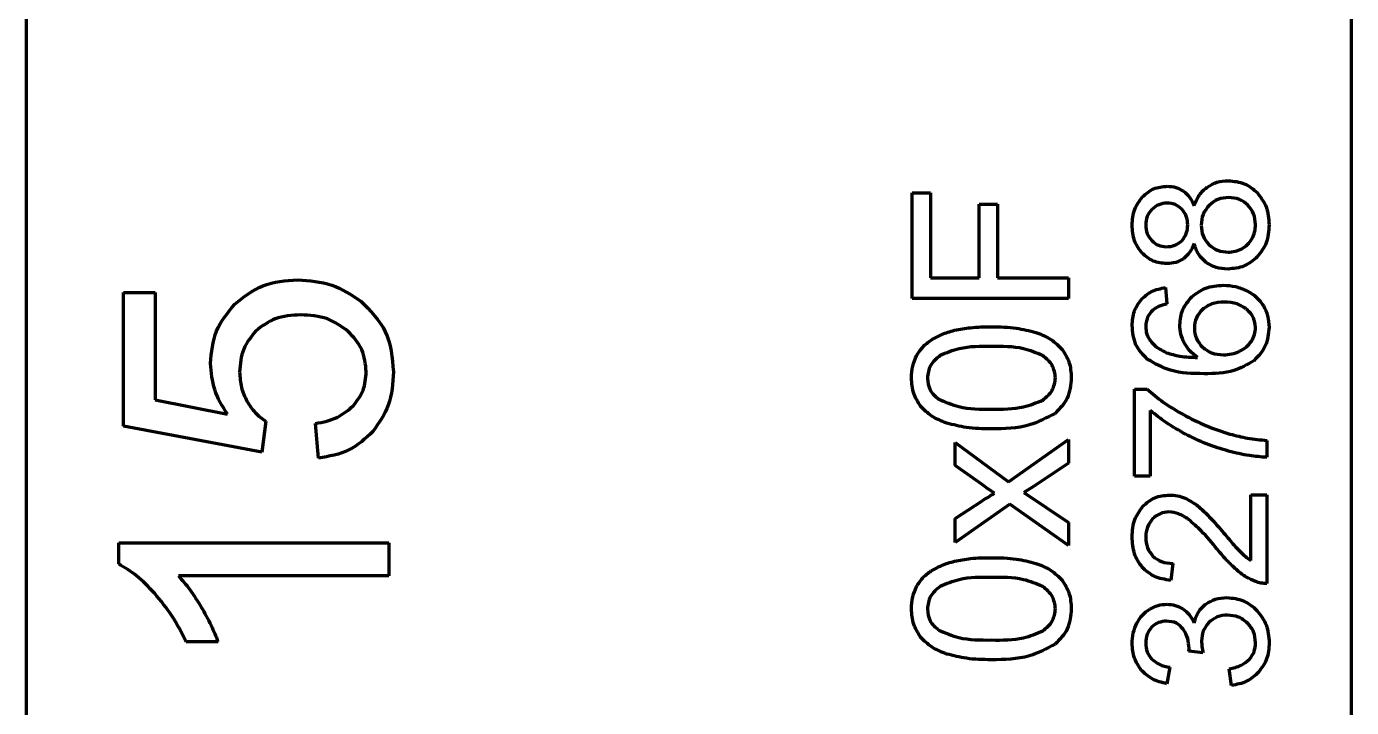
# Model space of a CAD drawing. Header units: millimetres. Extents: x 0 to 1189, y 0 to 841.
# Drawn here: x 372.85 to 402.85, y 384.87 to 400.29 of the extents above; entities that cross this region are included whole.
import ezdxf

# ---------------------------------------------------------------- set-up
doc = ezdxf.new("R2010")
doc.units = ezdxf.units.MM
doc.header["$LTSCALE"] = 0.75
doc.layers.add('Visible', color=7, linetype='Continuous', lineweight=70)

msp = doc.modelspace()

# ---------------------------------------------------------------- linework, layer by layer
at = {"layer": 'Visible', "extrusion": (-1e-16, -1, 0)}
for p, q in [((372.852, 123.899), (372.852, 673.232)), ((402.852, 123.899), (402.852, 673.232)), ((392.903, 394.135), (392.903, 396.526)), ((392.903, 396.526), (393.322, 396.526)), ((393.322, 396.526), (393.322, 394.604)), ((394.419, 394.604), (394.419, 396.267)), ((394.419, 396.267), (394.837, 396.267)), ((394.837, 396.267), (394.837, 394.604)), ((393.322, 394.604), (394.419, 394.604)), ((394.837, 394.604), (396.447, 394.604)), ((396.447, 394.604), (396.447, 394.135)), ((375.048, 391.24), (375.048, 394.269)), ((375.048, 394.269), (375.763, 394.269)), ((375.763, 394.269), (375.763, 391.838)), ((398.642, 394.38), (398.671, 394.009)), ((396.447, 394.135), (392.903, 394.135)), ((375.763, 391.838), (377.4, 391.51)), ((397.938, 390.111), (397.938, 392.077)), ((397.938, 392.077), (398.228, 392.077)), ((398.296, 391.598), (398.296, 390.111)), ((378.177, 390.65), (375.048, 391.24)), ((378.268, 391.352), (378.177, 390.65)), ((379.461, 390.517), (379.394, 391.302)), ((395.089, 389.984), (396.447, 390.939)), ((396.447, 390.939), (396.447, 390.405)), ((400.935, 390.919), (400.935, 390.536)), ((393.88, 390.352), (393.88, 390.871)), ((393.88, 390.871), (395.089, 389.984)), ((394.487, 389.919), (393.88, 390.352)), ((396.447, 390.405), (395.65, 389.878)), ((398.296, 390.111), (397.938, 390.111)), ((395.65, 389.878), (395.434, 389.738)), ((395.434, 389.738), (396.447, 389.063)), ((393.88, 389.15), (394.482, 389.544)), ((395.113, 389.474), (393.88, 388.606)), ((396.447, 388.536), (395.113, 389.474)), ((400.576, 388.197), (400.576, 389.686)), ((400.576, 389.686), (400.935, 389.686)), ((400.935, 389.686), (400.935, 387.68)), ((393.88, 388.606), (393.88, 389.15)), ((396.447, 389.063), (396.447, 388.536)), ((374.94, 388.12), (374.94, 388.602)), ((374.94, 388.602), (381.056, 388.602)), ((381.056, 388.602), (381.056, 387.854)), ((398.804, 388.133), (398.764, 387.75)), ((381.056, 387.854), (376.291, 387.854)), ((377.192, 386.358), (376.469, 386.358)), ((399.497, 386.106), (399.17, 386.147)), ((398.739, 385.78), (398.673, 385.408)), ((400.133, 385.37), (400.083, 385.743))]:
    msp.add_line(p, q, dxfattribs=at)
at = {"layer": 'Visible'}
for points, knots in [([(398.117, 396.434), (398.198, 396.505), (398.359, 396.646), (398.573, 396.666), (398.679, 396.676)], [0, 0, 0, 0, 0.03139815, 0.06261775, 0.06261775, 0.06261775, 0.06261775]), ([(398.679, 396.676), (398.747, 396.672), (398.878, 396.664), (398.992, 396.598), (399.047, 396.566)], [0, 0, 0, 0, 0.01994628, 0.03887671, 0.03887671, 0.03887671, 0.03887671]), ([(399.288, 396.229), (399.322, 396.315), (399.386, 396.481), (399.519, 396.599), (399.582, 396.655)], [0, 0, 0, 0, 0.02734896, 0.05241179, 0.05241179, 0.05241179, 0.05241179]), ([(399.582, 396.655), (399.655, 396.697), (399.804, 396.785), (399.977, 396.795), (400.067, 396.801)], [0, 0, 0, 0, 0.02481162, 0.05126395, 0.05126395, 0.05126395, 0.05126395]), ([(400.067, 396.801), (400.191, 396.789), (400.439, 396.767), (400.627, 396.606), (400.721, 396.525)], [0, 0, 0, 0, 0.03648558, 0.07259567, 0.07259567, 0.07259567, 0.07259567]), ([(397.886, 395.794), (397.894, 395.918), (397.908, 396.155), (398.05, 396.344), (398.117, 396.434)], [0, 0, 0, 0, 0.03634299, 0.06936448, 0.06936448, 0.06936448, 0.06936448]), ([(399.047, 396.566), (399.097, 396.522), (399.203, 396.429), (399.259, 396.298), (399.288, 396.229)], [0, 0, 0, 0, 0.01966084, 0.04188171, 0.04188171, 0.04188171, 0.04188171]), ([(400.071, 396.42), (399.986, 396.413), (399.818, 396.399), (399.689, 396.293), (399.626, 396.24)], [0, 0, 0, 0, 0.02499863, 0.04903833, 0.04903833, 0.04903833, 0.04903833]), ([(400.508, 396.246), (400.446, 396.296), (400.319, 396.4), (400.155, 396.413), (400.071, 396.42)], [0, 0, 0, 0, 0.02347934, 0.04804731, 0.04804731, 0.04804731, 0.04804731]), ([(400.721, 396.525), (400.799, 396.423), (400.96, 396.209), (400.978, 395.941), (400.986, 395.8)], [0, 0, 0, 0, 0.03758442, 0.07871515, 0.07871515, 0.07871515, 0.07871515]), ([(398.332, 396.151), (398.292, 396.101), (398.209, 395.997), (398.198, 395.865), (398.193, 395.798)], [0, 0, 0, 0, 0.01906374, 0.03876677, 0.03876677, 0.03876677, 0.03876677]), ([(398.677, 396.293), (398.612, 396.288), (398.482, 396.276), (398.382, 396.193), (398.332, 396.151)], [0, 0, 0, 0, 0.01920318, 0.03809527, 0.03809527, 0.03809527, 0.03809527]), ([(399.01, 396.156), (398.962, 396.196), (398.865, 396.276), (398.74, 396.288), (398.677, 396.293)], [0, 0, 0, 0, 0.01828937, 0.03676101, 0.03676101, 0.03676101, 0.03676101]), ([(399.145, 395.802), (399.14, 395.87), (399.131, 396.002), (399.049, 396.105), (399.01, 396.156)], [0, 0, 0, 0, 0.01988893, 0.03860943, 0.03860943, 0.03860943, 0.03860943]), ([(399.626, 396.24), (399.574, 396.176), (399.47, 396.045), (399.456, 395.877), (399.45, 395.792)], [0, 0, 0, 0, 0.02410481, 0.04916607, 0.04916607, 0.04916607, 0.04916607]), ([(400.68, 395.804), (400.673, 395.889), (400.661, 396.054), (400.558, 396.183), (400.508, 396.246)], [0, 0, 0, 0, 0.02476288, 0.04832931, 0.04832931, 0.04832931, 0.04832931]), ([(398.112, 395.16), (398.046, 395.249), (397.907, 395.437), (397.893, 395.671), (397.886, 395.794)], [0, 0, 0, 0, 0.03250957, 0.06857658, 0.06857658, 0.06857658, 0.06857658]), ([(398.193, 395.798), (398.198, 395.731), (398.208, 395.599), (398.289, 395.495), (398.329, 395.444)], [0, 0, 0, 0, 0.0198168, 0.03873165, 0.03873165, 0.03873165, 0.03873165]), ([(399.009, 395.442), (399.048, 395.493), (399.131, 395.599), (399.14, 395.733), (399.145, 395.802)], [0, 0, 0, 0, 0.01895835, 0.03933655, 0.03933655, 0.03933655, 0.03933655]), ([(399.45, 395.792), (399.456, 395.709), (399.469, 395.545), (399.573, 395.418), (399.624, 395.356)], [0, 0, 0, 0, 0.02444069, 0.04794143, 0.04794143, 0.04794143, 0.04794143]), ([(400.598, 395.483), (400.622, 395.534), (400.67, 395.636), (400.677, 395.748), (400.68, 395.804)], [0, 0, 0, 0, 0.01665297, 0.03339873, 0.03339873, 0.03339873, 0.03339873]), ([(400.986, 395.8), (400.977, 395.66), (400.96, 395.391), (400.798, 395.178), (400.72, 395.075)], [0, 0, 0, 0, 0.04113491, 0.07876054, 0.07876054, 0.07876054, 0.07876054]), ([(398.329, 395.444), (398.377, 395.403), (398.471, 395.322), (398.595, 395.309), (398.656, 395.303)], [0, 0, 0, 0, 0.01835837, 0.0364128, 0.0364128, 0.0364128, 0.0364128]), ([(398.656, 395.303), (398.724, 395.308), (398.856, 395.318), (398.959, 395.402), (399.009, 395.442)], [0, 0, 0, 0, 0.01987683, 0.03866025, 0.03866025, 0.03866025, 0.03866025]), ([(400.367, 395.259), (400.414, 395.287), (400.509, 395.344), (400.568, 395.437), (400.598, 395.483)], [0, 0, 0, 0, 0.01622725, 0.0326044, 0.0326044, 0.0326044, 0.0326044]), ([(398.669, 394.922), (398.563, 394.932), (398.352, 394.952), (398.192, 395.091), (398.112, 395.16)], [0, 0, 0, 0, 0.03107263, 0.06197427, 0.06197427, 0.06197427, 0.06197427]), ([(399.288, 395.378), (399.259, 395.307), (399.204, 395.174), (399.096, 395.079), (399.046, 395.034)], [0, 0, 0, 0, 0.02266995, 0.04255108, 0.04255108, 0.04255108, 0.04255108]), ([(399.56, 394.95), (399.499, 395.007), (399.371, 395.125), (399.316, 395.292), (399.288, 395.378)], [0, 0, 0, 0, 0.02476946, 0.05146119, 0.05146119, 0.05146119, 0.05146119]), ([(399.624, 395.356), (399.686, 395.306), (399.813, 395.203), (399.976, 395.19), (400.059, 395.183)], [0, 0, 0, 0, 0.02347937, 0.047788, 0.047788, 0.047788, 0.047788]), ([(400.059, 395.183), (400.112, 395.186), (400.219, 395.193), (400.317, 395.237), (400.367, 395.259)], [0, 0, 0, 0, 0.01580189, 0.03199742, 0.03199742, 0.03199742, 0.03199742]), ([(399.046, 395.034), (398.99, 395.001), (398.873, 394.934), (398.739, 394.926), (398.669, 394.922)], [0, 0, 0, 0, 0.01922046, 0.03981136, 0.03981136, 0.03981136, 0.03981136]), ([(400.057, 394.8), (399.963, 394.805), (399.786, 394.815), (399.633, 394.906), (399.56, 394.95)], [0, 0, 0, 0, 0.02746662, 0.05253248, 0.05253248, 0.05253248, 0.05253248]), ([(400.72, 395.075), (400.625, 394.995), (400.434, 394.833), (400.183, 394.811), (400.057, 394.8)], [0, 0, 0, 0, 0.03634401, 0.07346538, 0.07346538, 0.07346538, 0.07346538]), ([(377.57, 394.007), (377.772, 394.167), (378.188, 394.497), (378.718, 394.536), (378.991, 394.556)], [0, 0, 0, 0, 0.0753702, 0.1554966, 0.1554966, 0.1554966, 0.1554966]), ([(378.991, 394.556), (379.256, 394.537), (379.774, 394.501), (380.208, 394.214), (380.421, 394.074)], [0, 0, 0, 0, 0.0780111, 0.1531361, 0.1531361, 0.1531361, 0.1531361]), ([(398.087, 394.105), (398.163, 394.174), (398.321, 394.318), (398.532, 394.359), (398.642, 394.38)], [0, 0, 0, 0, 0.03012022, 0.06299987, 0.06299987, 0.06299987, 0.06299987]), ([(399.239, 394.171), (399.34, 394.248), (399.55, 394.407), (399.812, 394.424), (399.949, 394.433)], [0, 0, 0, 0, 0.03708767, 0.07710738, 0.07710738, 0.07710738, 0.07710738]), ([(399.949, 394.433), (400.042, 394.428), (400.226, 394.419), (400.396, 394.346), (400.48, 394.31)], [0, 0, 0, 0, 0.02774297, 0.05491509, 0.05491509, 0.05491509, 0.05491509]), ([(400.48, 394.31), (400.557, 394.266), (400.706, 394.18), (400.807, 394.04), (400.856, 393.972)], [0, 0, 0, 0, 0.02614356, 0.0511133, 0.0511133, 0.0511133, 0.0511133]), ([(377.018, 392.661), (377.04, 392.916), (377.085, 393.422), (377.409, 393.813), (377.57, 394.007)], [0, 0, 0, 0, 0.0748294, 0.1486421, 0.1486421, 0.1486421, 0.1486421]), ([(380.421, 394.074), (380.636, 393.857), (381.077, 393.415), (381.132, 392.792), (381.16, 392.474)], [0, 0, 0, 0, 0.0887531, 0.1813013, 0.1813013, 0.1813013, 0.1813013]), ([(397.886, 393.518), (397.893, 393.63), (397.906, 393.845), (398.028, 394.021), (398.087, 394.105)], [0, 0, 0, 0, 0.03297841, 0.06313392, 0.06313392, 0.06313392, 0.06313392]), ([(398.671, 394.009), (398.606, 393.993), (398.491, 393.965), (398.394, 393.897), (398.352, 393.868)], [0, 0, 0, 0, 0.01987946, 0.03513716, 0.03513716, 0.03513716, 0.03513716]), ([(398.965, 393.537), (398.977, 393.656), (399, 393.897), (399.159, 394.08), (399.239, 394.171)], [0, 0, 0, 0, 0.0351848, 0.07072096, 0.07072096, 0.07072096, 0.07072096]), ([(399.972, 394.052), (399.875, 394.047), (399.693, 394.038), (399.545, 393.933), (399.476, 393.885)], [0, 0, 0, 0, 0.02845171, 0.05332952, 0.05332952, 0.05332952, 0.05332952]), ([(400.489, 393.882), (400.417, 393.932), (400.261, 394.038), (400.072, 394.047), (399.972, 394.052)], [0, 0, 0, 0, 0.02583014, 0.05544198, 0.05544198, 0.05544198, 0.05544198]), ([(400.856, 393.972), (400.894, 393.896), (400.972, 393.743), (400.981, 393.571), (400.986, 393.483)], [0, 0, 0, 0, 0.02498523, 0.05107849, 0.05107849, 0.05107849, 0.05107849]), ([(379.058, 393.762), (378.86, 393.751), (378.487, 393.73), (378.188, 393.507), (378.048, 393.403)], [0, 0, 0, 0, 0.0579358, 0.1093071, 0.1093071, 0.1093071, 0.1093071]), ([(380.138, 393.388), (379.986, 393.497), (379.664, 393.728), (379.267, 393.75), (379.058, 393.762)], [0, 0, 0, 0, 0.0550472, 0.116426, 0.116426, 0.116426, 0.116426]), ([(398.352, 393.868), (398.305, 393.815), (398.212, 393.707), (398.199, 393.566), (398.193, 393.495)], [0, 0, 0, 0, 0.02068734, 0.0414735, 0.0414735, 0.0414735, 0.0414735]), ([(399.476, 393.885), (399.423, 393.825), (399.316, 393.704), (399.302, 393.543), (399.294, 393.462)], [0, 0, 0, 0, 0.02332058, 0.04705666, 0.04705666, 0.04705666, 0.04705666]), ([(400.68, 393.477), (400.671, 393.553), (400.654, 393.71), (400.545, 393.824), (400.489, 393.882)], [0, 0, 0, 0, 0.02246438, 0.04595184, 0.04595184, 0.04595184, 0.04595184]), ([(378.048, 393.403), (377.94, 393.271), (377.717, 392.997), (377.692, 392.644), (377.678, 392.462)], [0, 0, 0, 0, 0.0499126, 0.1033311, 0.1033311, 0.1033311, 0.1033311]), ([(380.545, 392.474), (380.528, 392.648), (380.493, 392.997), (380.257, 393.257), (380.138, 393.388)], [0, 0, 0, 0, 0.0508883, 0.102454, 0.102454, 0.102454, 0.102454]), ([(393.335, 393.192), (393.413, 393.237), (393.58, 393.332), (393.764, 393.384), (393.862, 393.412)], [0, 0, 0, 0, 0.02705955, 0.05729505, 0.05729505, 0.05729505, 0.05729505]), ([(393.862, 393.412), (393.983, 393.435), (394.26, 393.488), (394.541, 393.491), (394.7, 393.492)], [0, 0, 0, 0, 0.03696178, 0.08429648, 0.08429648, 0.08429648, 0.08429648]), ([(394.7, 393.492), (394.888, 393.489), (395.229, 393.485), (395.559, 393.401), (395.706, 393.364)], [0, 0, 0, 0, 0.0564493, 0.10181, 0.10181, 0.10181, 0.10181]), ([(395.706, 393.364), (395.825, 393.318), (396.049, 393.232), (396.219, 393.061), (396.299, 392.981)], [0, 0, 0, 0, 0.03753988, 0.07125827, 0.07125827, 0.07125827, 0.07125827]), ([(398.234, 392.754), (398.132, 392.858), (397.925, 393.071), (397.899, 393.367), (397.886, 393.518)], [0, 0, 0, 0, 0.04230119, 0.08630007, 0.08630007, 0.08630007, 0.08630007]), ([(398.193, 393.495), (398.196, 393.438), (398.204, 393.326), (398.263, 393.23), (398.292, 393.182)], [0, 0, 0, 0, 0.01690771, 0.03325625, 0.03325625, 0.03325625, 0.03325625]), ([(399.064, 393.129), (399.035, 393.194), (398.978, 393.324), (398.969, 393.466), (398.965, 393.537)], [0, 0, 0, 0, 0.02128291, 0.04229661, 0.04229661, 0.04229661, 0.04229661]), ([(399.294, 393.462), (399.302, 393.381), (399.317, 393.219), (399.423, 393.095), (399.476, 393.033)], [0, 0, 0, 0, 0.02378698, 0.04757266, 0.04757266, 0.04757266, 0.04757266]), ([(400.588, 393.168), (400.615, 393.217), (400.667, 393.313), (400.676, 393.423), (400.68, 393.477)], [0, 0, 0, 0, 0.01657704, 0.03253626, 0.03253626, 0.03253626, 0.03253626]), ([(400.986, 393.483), (400.973, 393.335), (400.945, 393.042), (400.744, 392.829), (400.644, 392.723)], [0, 0, 0, 0, 0.04316121, 0.08555253, 0.08555253, 0.08555253, 0.08555253]), ([(393.004, 392.837), (393.047, 392.906), (393.134, 393.046), (393.267, 393.143), (393.335, 393.192)], [0, 0, 0, 0, 0.02413348, 0.04898112, 0.04898112, 0.04898112, 0.04898112]), ([(394.7, 393.045), (394.453, 393.047), (394.05, 393.051), (393.68, 392.899), (393.537, 392.84)], [0, 0, 0, 0, 0.0730065, 0.1190832, 0.1190832, 0.1190832, 0.1190832]), ([(395.86, 392.84), (395.716, 392.899), (395.347, 393.051), (394.945, 393.047), (394.7, 393.045)], [0, 0, 0, 0, 0.0461337, 0.1188387, 0.1188387, 0.1188387, 0.1188387]), ([(398.292, 393.182), (398.342, 393.126), (398.447, 393.007), (398.591, 392.94), (398.667, 392.905)], [0, 0, 0, 0, 0.02229676, 0.04709502, 0.04709502, 0.04709502, 0.04709502]), ([(399.369, 392.799), (399.306, 392.846), (399.182, 392.936), (399.103, 393.066), (399.064, 393.129)], [0, 0, 0, 0, 0.02330239, 0.0452365, 0.0452365, 0.0452365, 0.0452365]), ([(399.476, 393.033), (399.543, 392.982), (399.683, 392.875), (399.859, 392.863), (399.951, 392.857)], [0, 0, 0, 0, 0.02475822, 0.05170761, 0.05170761, 0.05170761, 0.05170761]), ([(400.32, 392.939), (400.374, 392.968), (400.48, 393.025), (400.553, 393.121), (400.588, 393.168)], [0, 0, 0, 0, 0.01835065, 0.03563978, 0.03563978, 0.03563978, 0.03563978]), ([(392.889, 392.336), (392.893, 392.427), (392.9, 392.601), (392.97, 392.76), (393.004, 392.837)], [0, 0, 0, 0, 0.02692746, 0.05173875, 0.05173875, 0.05173875, 0.05173875]), ([(393.537, 392.84), (393.453, 392.771), (393.292, 392.637), (393.263, 392.43), (393.249, 392.332)], [0, 0, 0, 0, 0.03148982, 0.06035275, 0.06035275, 0.06035275, 0.06035275]), ([(396.15, 392.336), (396.136, 392.434), (396.106, 392.639), (395.944, 392.771), (395.86, 392.84)], [0, 0, 0, 0, 0.02852723, 0.06005392, 0.06005392, 0.06005392, 0.06005392]), ([(396.299, 392.981), (396.36, 392.887), (396.487, 392.692), (396.501, 392.458), (396.508, 392.336)], [0, 0, 0, 0, 0.03284543, 0.06879529, 0.06879529, 0.06879529, 0.06879529]), ([(399.514, 392.429), (399.254, 392.433), (398.799, 392.439), (398.404, 392.659), (398.234, 392.754)], [0, 0, 0, 0, 0.0764424, 0.1338627, 0.1338627, 0.1338627, 0.1338627]), ([(398.667, 392.905), (398.766, 392.875), (398.994, 392.807), (399.233, 392.802), (399.369, 392.799)], [0, 0, 0, 0, 0.03085547, 0.07129031, 0.07129031, 0.07129031, 0.07129031]), ([(400.644, 392.723), (400.496, 392.637), (400.149, 392.437), (399.745, 392.432), (399.514, 392.429)], [0, 0, 0, 0, 0.050459, 0.1184528, 0.1184528, 0.1184528, 0.1184528]), ([(399.951, 392.857), (400.014, 392.861), (400.142, 392.868), (400.26, 392.915), (400.32, 392.939)], [0, 0, 0, 0, 0.01895755, 0.03799199, 0.03799199, 0.03799199, 0.03799199]), ([(377.4, 391.51), (377.288, 391.692), (377.072, 392.047), (377.035, 392.46), (377.018, 392.661)], [0, 0, 0, 0, 0.0630867, 0.1227538, 0.1227538, 0.1227538, 0.1227538]), ([(377.678, 392.462), (377.685, 392.345), (377.697, 392.117), (377.795, 391.91), (377.842, 391.809)], [0, 0, 0, 0, 0.03462642, 0.06784203, 0.06784203, 0.06784203, 0.06784203]), ([(380.256, 391.708), (380.341, 391.82), (380.511, 392.047), (380.534, 392.331), (380.545, 392.474)], [0, 0, 0, 0, 0.04120797, 0.08343144, 0.08343144, 0.08343144, 0.08343144]), ([(381.16, 392.474), (381.145, 392.214), (381.115, 391.718), (380.83, 391.311), (380.695, 391.118)], [0, 0, 0, 0, 0.0763563, 0.1459379, 0.1459379, 0.1459379, 0.1459379]), ([(393.097, 391.695), (393.036, 391.788), (392.909, 391.982), (392.896, 392.215), (392.889, 392.336)], [0, 0, 0, 0, 0.03274909, 0.06851516, 0.06851516, 0.06851516, 0.06851516]), ([(393.249, 392.332), (393.26, 392.236), (393.282, 392.044), (393.429, 391.917), (393.503, 391.853)], [0, 0, 0, 0, 0.02769224, 0.05597181, 0.05597181, 0.05597181, 0.05597181]), ([(395.861, 391.832), (395.945, 391.902), (396.106, 392.034), (396.136, 392.239), (396.15, 392.336)], [0, 0, 0, 0, 0.03146419, 0.05998375, 0.05998375, 0.05998375, 0.05998375]), ([(396.508, 392.336), (396.494, 392.176), (396.467, 391.863), (396.248, 391.64), (396.14, 391.531)], [0, 0, 0, 0, 0.04666469, 0.09101807, 0.09101807, 0.09101807, 0.09101807]), ([(377.842, 391.809), (377.9, 391.718), (378.014, 391.539), (378.185, 391.414), (378.268, 391.352)], [0, 0, 0, 0, 0.03209069, 0.06295947, 0.06295947, 0.06295947, 0.06295947]), ([(393.503, 391.853), (393.655, 391.788), (394.035, 391.625), (394.45, 391.627), (394.7, 391.628)], [0, 0, 0, 0, 0.0491003, 0.1228677, 0.1228677, 0.1228677, 0.1228677]), ([(394.7, 391.628), (394.946, 391.626), (395.348, 391.622), (395.718, 391.773), (395.861, 391.832)], [0, 0, 0, 0, 0.0728558, 0.1189609, 0.1189609, 0.1189609, 0.1189609]), ([(398.228, 392.077), (398.345, 391.977), (398.6, 391.76), (398.891, 391.592), (399.048, 391.502)], [0, 0, 0, 0, 0.0460916, 0.1003307, 0.1003307, 0.1003307, 0.1003307]), ([(379.394, 391.302), (379.569, 391.336), (379.892, 391.399), (380.142, 391.61), (380.256, 391.708)], [0, 0, 0, 0, 0.05227186, 0.09668505, 0.09668505, 0.09668505, 0.09668505]), ([(393.688, 391.31), (393.57, 391.356), (393.345, 391.443), (393.176, 391.614), (393.097, 391.695)], [0, 0, 0, 0, 0.03755124, 0.07122186, 0.07122186, 0.07122186, 0.07122186]), ([(396.14, 391.531), (395.95, 391.43), (395.503, 391.19), (394.993, 391.184), (394.7, 391.181)], [0, 0, 0, 0, 0.063809, 0.1501974, 0.1501974, 0.1501974, 0.1501974]), ([(399.09, 391.063), (398.943, 391.145), (398.663, 391.301), (398.414, 391.503), (398.296, 391.598)], [0, 0, 0, 0, 0.05058777, 0.09594167, 0.09594167, 0.09594167, 0.09594167]), ([(399.048, 391.502), (399.219, 391.413), (399.557, 391.236), (399.92, 391.119), (400.1, 391.062)], [0, 0, 0, 0, 0.0576952, 0.1142322, 0.1142322, 0.1142322, 0.1142322]), ([(394.7, 391.181), (394.509, 391.183), (394.167, 391.188), (393.835, 391.273), (393.688, 391.31)], [0, 0, 0, 0, 0.0568131, 0.1023112, 0.1023112, 0.1023112, 0.1023112]), ([(380.695, 391.118), (380.524, 390.961), (380.173, 390.639), (379.702, 390.558), (379.461, 390.517)], [0, 0, 0, 0, 0.0680713, 0.1398476, 0.1398476, 0.1398476, 0.1398476]), ([(400.069, 390.676), (399.901, 390.726), (399.564, 390.827), (399.249, 390.984), (399.09, 391.063)], [0, 0, 0, 0, 0.0524607, 0.1053832, 0.1053832, 0.1053832, 0.1053832]), ([(400.1, 391.062), (400.232, 391.028), (400.507, 390.957), (400.789, 390.932), (400.935, 390.919)], [0, 0, 0, 0, 0.04095867, 0.08480396, 0.08480396, 0.08480396, 0.08480396]), ([(400.935, 390.536), (400.802, 390.545), (400.51, 390.565), (400.225, 390.637), (400.069, 390.676)], [0, 0, 0, 0, 0.03974288, 0.08786137, 0.08786137, 0.08786137, 0.08786137]), ([(394.482, 389.544), (394.534, 389.578), (394.629, 389.639), (394.726, 389.697), (394.77, 389.723)], [0, 0, 0, 0, 0.01869445, 0.03387931, 0.03387931, 0.03387931, 0.03387931]), ([(394.77, 389.723), (394.719, 389.757), (394.624, 389.821), (394.531, 389.887), (394.487, 389.919)], [0, 0, 0, 0, 0.01818785, 0.03440349, 0.03440349, 0.03440349, 0.03440349]), ([(397.886, 388.736), (397.893, 388.871), (397.907, 389.126), (398.058, 389.331), (398.128, 389.428)], [0, 0, 0, 0, 0.03960956, 0.07471134, 0.07471134, 0.07471134, 0.07471134]), ([(398.128, 389.428), (398.214, 389.502), (398.387, 389.651), (398.615, 389.672), (398.729, 389.682)], [0, 0, 0, 0, 0.03318338, 0.06672384, 0.06672384, 0.06672384, 0.06672384]), ([(398.729, 389.682), (398.79, 389.679), (398.913, 389.672), (399.029, 389.63), (399.087, 389.608)], [0, 0, 0, 0, 0.01816613, 0.03678526, 0.03678526, 0.03678526, 0.03678526]), ([(399.087, 389.608), (399.149, 389.577), (399.283, 389.51), (399.397, 389.413), (399.458, 389.36)], [0, 0, 0, 0, 0.02061182, 0.0447186, 0.0447186, 0.0447186, 0.0447186]), ([(398.347, 389.141), (398.302, 389.082), (398.21, 388.96), (398.2, 388.807), (398.195, 388.728)], [0, 0, 0, 0, 0.02152815, 0.04490671, 0.04490671, 0.04490671, 0.04490671]), ([(398.721, 389.299), (398.65, 389.293), (398.508, 389.28), (398.401, 389.187), (398.347, 389.141)], [0, 0, 0, 0, 0.0208066, 0.04151272, 0.04151272, 0.04151272, 0.04151272]), ([(399.169, 389.125), (399.095, 389.176), (398.958, 389.269), (398.795, 389.29), (398.721, 389.299)], [0, 0, 0, 0, 0.02650133, 0.04870381, 0.04870381, 0.04870381, 0.04870381]), ([(399.812, 388.456), (399.695, 388.599), (399.498, 388.839), (399.264, 389.042), (399.169, 389.125)], [0, 0, 0, 0, 0.05516415, 0.09293459, 0.09293459, 0.09293459, 0.09293459]), ([(399.458, 389.36), (399.536, 389.285), (399.724, 389.102), (399.893, 388.902), (399.992, 388.786)], [0, 0, 0, 0, 0.03260303, 0.07851533, 0.07851533, 0.07851533, 0.07851533]), ([(398.111, 388.046), (398.045, 388.143), (397.905, 388.351), (397.893, 388.602), (397.886, 388.736)], [0, 0, 0, 0, 0.03448185, 0.07377024, 0.07377024, 0.07377024, 0.07377024]), ([(398.195, 388.728), (398.2, 388.644), (398.21, 388.483), (398.309, 388.357), (398.356, 388.297)], [0, 0, 0, 0, 0.02456598, 0.04697134, 0.04697134, 0.04697134, 0.04697134]), ([(399.992, 388.786), (400.07, 388.693), (400.193, 388.545), (400.325, 388.406), (400.374, 388.355)], [0, 0, 0, 0, 0.03629636, 0.05759702, 0.05759702, 0.05759702, 0.05759702]), ([(393.862, 388.183), (393.983, 388.206), (394.26, 388.259), (394.541, 388.262), (394.7, 388.263)], [0, 0, 0, 0, 0.03696178, 0.08429648, 0.08429648, 0.08429648, 0.08429648]), ([(394.7, 388.263), (394.888, 388.26), (395.229, 388.256), (395.559, 388.172), (395.706, 388.135)], [0, 0, 0, 0, 0.0564493, 0.10181, 0.10181, 0.10181, 0.10181]), ([(398.356, 388.297), (398.418, 388.25), (398.549, 388.149), (398.715, 388.139), (398.804, 388.133)], [0, 0, 0, 0, 0.0227825, 0.04859979, 0.04859979, 0.04859979, 0.04859979]), ([(400.272, 387.969), (400.199, 388.036), (400.035, 388.188), (399.892, 388.36), (399.812, 388.456)], [0, 0, 0, 0, 0.02975266, 0.06709217, 0.06709217, 0.06709217, 0.06709217]), ([(400.374, 388.355), (400.407, 388.325), (400.471, 388.267), (400.542, 388.22), (400.576, 388.197)], [0, 0, 0, 0, 0.01330724, 0.0256381, 0.0256381, 0.0256381, 0.0256381]), ([(375.755, 387.455), (375.623, 387.596), (375.382, 387.855), (375.078, 388.037), (374.94, 388.12)], [0, 0, 0, 0, 0.0575918, 0.1055894, 0.1055894, 0.1055894, 0.1055894]), ([(393.004, 387.608), (393.047, 387.677), (393.134, 387.817), (393.267, 387.914), (393.335, 387.963)], [0, 0, 0, 0, 0.02413349, 0.04898112, 0.04898112, 0.04898112, 0.04898112]), ([(393.335, 387.963), (393.413, 388.008), (393.58, 388.103), (393.764, 388.155), (393.862, 388.183)], [0, 0, 0, 0, 0.02705958, 0.05729507, 0.05729507, 0.05729507, 0.05729507]), ([(395.706, 388.135), (395.825, 388.089), (396.049, 388.003), (396.219, 387.832), (396.299, 387.752)], [0, 0, 0, 0, 0.03753988, 0.07125828, 0.07125828, 0.07125828, 0.07125828]), ([(398.764, 387.75), (398.633, 387.769), (398.385, 387.805), (398.198, 387.969), (398.111, 388.046)], [0, 0, 0, 0, 0.03891673, 0.0731225, 0.0731225, 0.0731225, 0.0731225]), ([(400.676, 387.723), (400.606, 387.754), (400.461, 387.818), (400.337, 387.917), (400.272, 387.969)], [0, 0, 0, 0, 0.02265836, 0.04743641, 0.04743641, 0.04743641, 0.04743641]), ([(376.291, 387.854), (376.379, 387.752), (376.572, 387.531), (376.724, 387.28), (376.806, 387.145)], [0, 0, 0, 0, 0.04047163, 0.08773694, 0.08773694, 0.08773694, 0.08773694]), ([(392.889, 387.107), (392.893, 387.198), (392.9, 387.372), (392.97, 387.531), (393.004, 387.608)], [0, 0, 0, 0, 0.02692746, 0.05173875, 0.05173875, 0.05173875, 0.05173875]), ([(393.537, 387.611), (393.453, 387.541), (393.292, 387.408), (393.263, 387.201), (393.249, 387.102)], [0, 0, 0, 0, 0.03148979, 0.06035273, 0.06035273, 0.06035273, 0.06035273]), ([(394.7, 387.816), (394.453, 387.818), (394.05, 387.822), (393.68, 387.67), (393.537, 387.611)], [0, 0, 0, 0, 0.0730065, 0.1190832, 0.1190832, 0.1190832, 0.1190832]), ([(395.86, 387.611), (395.716, 387.67), (395.347, 387.822), (394.945, 387.818), (394.7, 387.816)], [0, 0, 0, 0, 0.0461337, 0.1188387, 0.1188387, 0.1188387, 0.1188387]), ([(396.15, 387.107), (396.136, 387.205), (396.106, 387.41), (395.944, 387.542), (395.86, 387.611)], [0, 0, 0, 0, 0.0285272, 0.0600539, 0.0600539, 0.0600539, 0.0600539]), ([(396.299, 387.752), (396.36, 387.658), (396.487, 387.463), (396.501, 387.229), (396.508, 387.107)], [0, 0, 0, 0, 0.03284543, 0.06879529, 0.06879529, 0.06879529, 0.06879529]), ([(400.935, 387.68), (400.89, 387.68), (400.802, 387.682), (400.718, 387.709), (400.676, 387.723)], [0, 0, 0, 0, 0.01323248, 0.02638369, 0.02638369, 0.02638369, 0.02638369]), ([(376.469, 386.358), (376.367, 386.559), (376.169, 386.95), (375.89, 387.289), (375.755, 387.455)], [0, 0, 0, 0, 0.0672343, 0.1312648, 0.1312648, 0.1312648, 0.1312648]), ([(399.548, 387.209), (399.62, 387.253), (399.77, 387.344), (399.946, 387.354), (400.038, 387.359)], [0, 0, 0, 0, 0.02470732, 0.05191397, 0.05191397, 0.05191397, 0.05191397]), ([(400.038, 387.359), (400.165, 387.346), (400.421, 387.322), (400.615, 387.153), (400.712, 387.069)], [0, 0, 0, 0, 0.03744427, 0.07504808, 0.07504808, 0.07504808, 0.07504808]), ([(376.806, 387.145), (376.884, 387.008), (377.03, 386.754), (377.141, 386.483), (377.192, 386.358)], [0, 0, 0, 0, 0.04731583, 0.08779107, 0.08779107, 0.08779107, 0.08779107]), ([(393.097, 386.465), (393.036, 386.559), (392.909, 386.753), (392.896, 386.986), (392.889, 387.107)], [0, 0, 0, 0, 0.0327491, 0.06851517, 0.06851517, 0.06851517, 0.06851517]), ([(393.249, 387.102), (393.26, 387.007), (393.282, 386.815), (393.429, 386.688), (393.503, 386.624)], [0, 0, 0, 0, 0.02769224, 0.05597181, 0.05597181, 0.05597181, 0.05597181]), ([(395.861, 386.603), (395.945, 386.673), (396.106, 386.805), (396.136, 387.01), (396.15, 387.107)], [0, 0, 0, 0, 0.0314642, 0.05998375, 0.05998375, 0.05998375, 0.05998375]), ([(396.508, 387.107), (396.494, 386.947), (396.467, 386.634), (396.248, 386.411), (396.14, 386.302)], [0, 0, 0, 0, 0.04666467, 0.09101806, 0.09101806, 0.09101806, 0.09101806]), ([(397.993, 386.779), (398.031, 386.844), (398.105, 386.971), (398.225, 387.057), (398.284, 387.099)], [0, 0, 0, 0, 0.02235338, 0.04369065, 0.04369065, 0.04369065, 0.04369065]), ([(398.284, 387.099), (398.346, 387.131), (398.469, 387.195), (398.607, 387.205), (398.675, 387.209)], [0, 0, 0, 0, 0.02073995, 0.04107086, 0.04107086, 0.04107086, 0.04107086]), ([(398.675, 387.209), (398.739, 387.205), (398.866, 387.197), (398.978, 387.135), (399.033, 387.104)], [0, 0, 0, 0, 0.01897971, 0.03776636, 0.03776636, 0.03776636, 0.03776636]), ([(399.033, 387.104), (399.085, 387.063), (399.193, 386.978), (399.257, 386.855), (399.29, 386.791)], [0, 0, 0, 0, 0.01953921, 0.04087852, 0.04087852, 0.04087852, 0.04087852]), ([(399.29, 386.791), (399.315, 386.875), (399.364, 387.038), (399.488, 387.153), (399.548, 387.209)], [0, 0, 0, 0, 0.02575802, 0.04993293, 0.04993293, 0.04993293, 0.04993293]), ([(400.712, 387.069), (400.793, 386.964), (400.959, 386.748), (400.978, 386.475), (400.989, 386.335)], [0, 0, 0, 0, 0.03882792, 0.07990348, 0.07990348, 0.07990348, 0.07990348]), ([(397.886, 386.321), (397.89, 386.402), (397.898, 386.561), (397.962, 386.707), (397.993, 386.779)], [0, 0, 0, 0, 0.02401777, 0.04733471, 0.04733471, 0.04733471, 0.04733471]), ([(398.667, 386.826), (398.602, 386.821), (398.474, 386.81), (398.376, 386.728), (398.327, 386.688)], [0, 0, 0, 0, 0.01906168, 0.0375017, 0.0375017, 0.0375017, 0.0375017]), ([(399.05, 386.636), (399.001, 386.691), (398.9, 386.807), (398.747, 386.82), (398.667, 386.826)], [0, 0, 0, 0, 0.02129805, 0.04431934, 0.04431934, 0.04431934, 0.04431934]), ([(399.623, 386.795), (399.574, 386.734), (399.474, 386.61), (399.462, 386.45), (399.456, 386.369)], [0, 0, 0, 0, 0.02279057, 0.04676605, 0.04676605, 0.04676605, 0.04676605]), ([(400.046, 386.963), (399.965, 386.957), (399.806, 386.944), (399.683, 386.844), (399.623, 386.795)], [0, 0, 0, 0, 0.02380159, 0.04652693, 0.04652693, 0.04652693, 0.04652693]), ([(400.498, 386.782), (400.433, 386.835), (400.301, 386.942), (400.132, 386.956), (400.046, 386.963)], [0, 0, 0, 0, 0.02451323, 0.04967397, 0.04967397, 0.04967397, 0.04967397]), ([(400.68, 386.338), (400.673, 386.422), (400.658, 386.589), (400.551, 386.718), (400.498, 386.782)], [0, 0, 0, 0, 0.02468183, 0.04904498, 0.04904498, 0.04904498, 0.04904498]), ([(393.688, 386.081), (393.57, 386.127), (393.345, 386.214), (393.176, 386.385), (393.097, 386.465)], [0, 0, 0, 0, 0.03755126, 0.07122185, 0.07122185, 0.07122185, 0.07122185]), ([(393.503, 386.624), (393.655, 386.559), (394.035, 386.396), (394.45, 386.398), (394.7, 386.399)], [0, 0, 0, 0, 0.0491004, 0.1228677, 0.1228677, 0.1228677, 0.1228677]), ([(394.7, 386.399), (394.946, 386.396), (395.348, 386.392), (395.718, 386.544), (395.861, 386.603)], [0, 0, 0, 0, 0.0728558, 0.1189609, 0.1189609, 0.1189609, 0.1189609]), ([(398.327, 386.688), (398.288, 386.637), (398.207, 386.531), (398.197, 386.398), (398.193, 386.329)], [0, 0, 0, 0, 0.01883111, 0.03904742, 0.03904742, 0.03904742, 0.03904742]), ([(399.174, 386.207), (399.169, 386.284), (399.16, 386.436), (399.086, 386.57), (399.05, 386.636)], [0, 0, 0, 0, 0.02283891, 0.04512603, 0.04512603, 0.04512603, 0.04512603]), ([(396.14, 386.302), (395.95, 386.201), (395.503, 385.961), (394.993, 385.955), (394.7, 385.952)], [0, 0, 0, 0, 0.063809, 0.1501974, 0.1501974, 0.1501974, 0.1501974]), ([(398.092, 385.718), (398.032, 385.806), (397.908, 385.987), (397.893, 386.207), (397.886, 386.321)], [0, 0, 0, 0, 0.03126962, 0.06475395, 0.06475395, 0.06475395, 0.06475395]), ([(398.193, 386.329), (398.198, 386.26), (398.208, 386.126), (398.289, 386.019), (398.329, 385.967)], [0, 0, 0, 0, 0.02022501, 0.03948926, 0.03948926, 0.03948926, 0.03948926]), ([(399.17, 386.147), (399.171, 386.158), (399.173, 386.178), (399.174, 386.198), (399.174, 386.207)], [0, 0, 0, 0, 0.003379838, 0.006022502, 0.006022502, 0.006022502, 0.006022502]), ([(399.456, 386.369), (399.458, 386.329), (399.464, 386.24), (399.485, 386.153), (399.497, 386.106)], [0, 0, 0, 0, 0.01190211, 0.02667822, 0.02667822, 0.02667822, 0.02667822]), ([(400.54, 385.962), (400.581, 386.016), (400.664, 386.128), (400.674, 386.267), (400.68, 386.338)], [0, 0, 0, 0, 0.02006902, 0.040843, 0.040843, 0.040843, 0.040843]), ([(400.989, 386.335), (400.98, 386.209), (400.963, 385.965), (400.82, 385.767), (400.75, 385.672)], [0, 0, 0, 0, 0.03706202, 0.07180391, 0.07180391, 0.07180391, 0.07180391]), ([(394.7, 385.952), (394.509, 385.954), (394.167, 385.959), (393.835, 386.043), (393.688, 386.081)], [0, 0, 0, 0, 0.0568131, 0.1023112, 0.1023112, 0.1023112, 0.1023112]), ([(398.329, 385.967), (398.384, 385.922), (398.504, 385.825), (398.656, 385.796), (398.739, 385.78)], [0, 0, 0, 0, 0.02082704, 0.04567707, 0.04567707, 0.04567707, 0.04567707]), ([(400.083, 385.743), (400.178, 385.765), (400.347, 385.803), (400.481, 385.913), (400.54, 385.962)], [0, 0, 0, 0, 0.02860703, 0.05124441, 0.05124441, 0.05124441, 0.05124441]), ([(398.673, 385.408), (398.557, 385.435), (398.336, 385.489), (398.171, 385.644), (398.092, 385.718)], [0, 0, 0, 0, 0.03509648, 0.06690371, 0.06690371, 0.06690371, 0.06690371]), ([(400.75, 385.672), (400.664, 385.593), (400.488, 385.433), (400.253, 385.391), (400.133, 385.37)], [0, 0, 0, 0, 0.03431325, 0.06995457, 0.06995457, 0.06995457, 0.06995457])]:
    msp.add_open_spline(points, degree=3, knots=knots, dxfattribs=at)

doc.saveas('drawing.dxf')
